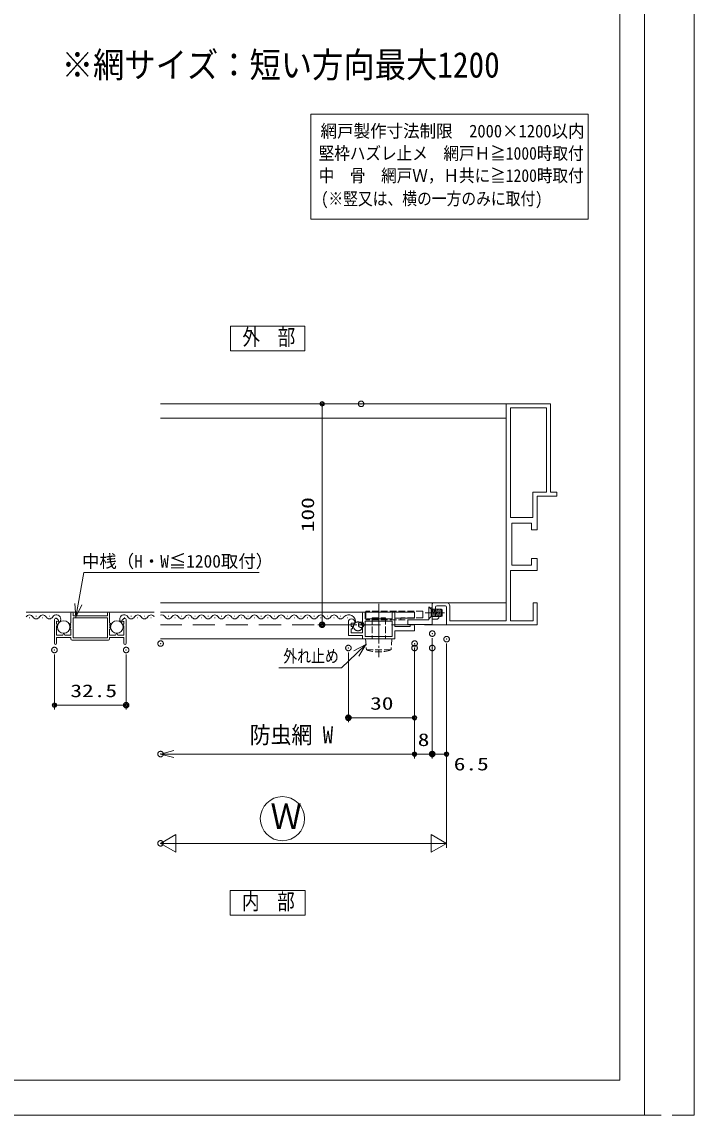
# Model space of a CAD drawing. Units: millimetres, scale not verified. Extents: x -1169 to 0, y -818 to 818.
# Drawn here: x -304.6 to 0, y -818.1 to -323.2 of the extents above; entities that cross this region are included whole.
import ezdxf
from ezdxf.enums import TextEntityAlignment as Align

# ---------------------------------------------------------------- set-up
doc = ezdxf.new("R2010")
doc.units = ezdxf.units.MM
doc.header["$LTSCALE"] = 5
doc.header["$PDMODE"] = 32
doc.header["$PDSIZE"] = 2.5
for name, pattern in [('DASHED2', [3, 2, -1]), ('DASHED3', [4, 3, -1]), ('LONG_CHAIN', [21, 18, -1, 1, -1]), ('LONG_DOUBLE_CHAIN', [21.8, 18, -1, 0.6, -0.6, 0.6, -1])]:
    doc.linetypes.add(name, pattern=pattern)
for name, color, linetype, lineweight in [('0-0_KATAZAI', 7, 'DASHED2', 9), ('0-1_0', 7, 'Continuous', 9), ('0-2__0-0_', 4, 'Continuous', 9), ('0-3_USERZ', 2, 'Continuous', 9), ('0-4_YSS_ZEN', 6, 'Continuous', 9), ('0-5_Defpoints', 7, 'DASHED2', 9), ('0-7_USER1', 4, 'Continuous', 9), ('0-8__0-7_', 7, 'Continuous', 9), ('0-9_SUNPOU', 3, 'Continuous', 9), ('0-C_0-0', 7, 'Continuous', 9)]:
    doc.layers.add(name, color=color, linetype=linetype, lineweight=lineweight)
doc.styles.add('ＭＳ ゴシック', font='')
doc.styles.get('ＭＳ ゴシック').set_extended_font_data('MS Gothic')

# ---------------------------------------------------------------- blocks, each defined once
blk = doc.blocks.new('WAKU-W')
at = {"layer": '0-1_0'}
for p, q in [((22.5, -18.75), (22.5, -17.5)), ((25.34, -18.89), (24.66, -19.61)), ((26.25, -18.5), (30, -18.5)), ((7.5, -42.5), (27.5, -42.5)), ((35, -50), (5, -50)), ((-130, -500), (-129.95, -500)), ((-130, -500), (-129.95, -500))]:
    blk.add_line(p, q, dxfattribs=at)
for points in [[(-130, -500), (-230, -500), (-230, -300), (-245, -300), (-245, -291), (-200, -291), (-200, -215), (-187.5, -215), (-187.5, -230), (-142.5, -230), (-142.5, -134.99), (-187.5, -134.99), (-187.5, -150), (-200, -150), (-200, -122.49), (-140, -122.49), (-140, -9), (-191, -9), (-191, -50), (-200, -50), (-200, 0), (5, 0), (5, -40)], [(-2.5, -42.5), (-2.5, -9), (-130, -9), (-130, -124.99), (-129.95, -124.99)], [(30, -40), (30, -30.5), (27, -27.5), (30, -24.5), (30, -18.5)], [(27.5, -12.5), (37.5, -12.5), (37.5, -47.5)], [(-130, -124.99), (-130, -240), (-129.95, -240)], [(-130, -240), (-130, -500), (-129.95, -500)]]:
    blk.add_lwpolyline(points, dxfattribs=at)
blk.add_lwpolyline([(-140, -491), (-140, -242.5), (-190, -242.5), (-190, -300), (-221, -300), (-221, -491)], close=True, dxfattribs=at)
for centre, radius, start, end in [((27.5, -17.5), 5, 90, 180), ((23.75, -18.75), 1.25, 180, 316.39718), ((26.25, -19.75), 1.25, 90, 136.39718), ((5, -42.5), 7.5, 180, 270), ((7.5, -40), 2.5, 180, 270), ((27.5, -40), 2.5, 270, 0), ((35, -47.5), 2.5, 270, 0)]:
    blk.add_arc(centre, radius, start, end, dxfattribs=at)
blk = doc.blocks.new('GAIBU_W')
at = {"layer": '0-7_USER1'}
blk.add_lwpolyline([(-84, -28), (84, -28), (84, 28), (-84, 28)], close=True, dxfattribs=at)
at = {"layer": '0-7_USER1', "style": 'ＭＳ ゴシック', "width": 0.8}
blk.add_text('外\u3000部', height=36.55, dxfattribs=at).set_placement((-57, -26.03), align=Align.BOTTOM_LEFT)
blk = doc.blocks.new('NAIBU_W')
at = {"layer": '0-7_USER1'}
blk.add_lwpolyline([(-85.14, -28), (85.14, -28), (85.14, 28), (-85.14, 28)], close=True, dxfattribs=at)
at = {"layer": '0-7_USER1', "style": 'ＭＳ ゴシック', "width": 0.8}
blk.add_text('内\u3000部', height=36.55, dxfattribs=at).set_placement((-58.14, -26.03), align=Align.BOTTOM_LEFT)
blk = doc.blocks.new('DOT1')
at = {"layer": '0-1_0'}
blk.add_line((0, 0), (-5, 0), dxfattribs=at)
for radius in [2.5, 1.62]:
    blk.add_circle((0, 0), radius, dxfattribs=at)
blk = doc.blocks.new('Open30_30')
at = {"layer": '0-1_0'}
for q in [(-15, 4.02), (-15, 0), (-15, -4.02)]:
    blk.add_line((0, 0), q, dxfattribs=at)
blk = doc.blocks.new('ALW1')
at = {"layer": '0-1_0'}
blk.add_line((0, 0), (-5, 0), dxfattribs=at)
blk.add_lwpolyline([(-1.732, -1), (0, 0), (-1.732, 1)], close=True, dxfattribs=at)
blk = doc.blocks.new('A$C6E08141E')
at = {"layer": '0-2__0-0_', "color": 7, "linetype": 'LONG_CHAIN'}
blk.add_line((-36.25, 79.17), (-36.25, -41.46), dxfattribs=at)
at = {"layer": '0-2__0-0_', "color": 7, "linetype": 'DASHED3'}
for p, q in [((63.75, 62.5), (63.75, 42.5)), ((63.75, 42.5), (-65.75, 42.5)), ((-51.25, 47.5), (-51.25, 0)), ((13.75, 47.5), (13.75, 42.5)), ((63.75, 47.5), (13.75, 47.5)), ((-66.25, 0), (-64.12, -25.58)), ((-6.25, 0), (-8.38, -25.58)), ((-64.12, -25.58), (-8.38, -25.58))]:
    blk.add_line(p, q, dxfattribs=at)
for points in [[(63.75, 62.5), (-65.75, 62.5), (-65.75, 42.5)], [(-51.25, 47.5), (-21.25, 47.5), (-21.25, 0)]]:
    blk.add_lwpolyline(points, dxfattribs=at)
blk.add_arc((-36.25, 60), 90, 251.96176, 288.03813, dxfattribs=at)
blk = doc.blocks.new('AMI-WAKU')
at = {"layer": '0-2__0-0_', "color": 7}
blk.add_line((-32.5, 38.5), (-32.5, 41.5), dxfattribs=at)
for points in [[(-57.5, 0), (-27.5, 0), (-27.5, 35), (-29, 35), (-29, 35)], [(-37.75, -105), (-37.75, -105), (-7.5, -105), (-7.5, -73), (0, -73), (0, 0), (-17.5, 0), (-17.5, 45), (-29, 45), (-29, 45)], [(-57.5, -6), (-57.5, -6), (-45, -6), (-45, -67), (-57.5, -67), (-57.5, -67)], [(-57.5, -73), (-57.5, -73), (-13.5, -73), (-13.5, -99), (-22.5, -99), (-22.5, -95.5), (-27.5, -95.5), (-27.5, -99), (-35, -99), (-35, -90.5), (-37.75, -90.5), (-37.75, -90.5)]]:
    blk.add_lwpolyline(points, dxfattribs=at)
blk.add_lwpolyline([(-40, -67), (-5, -67), (-5, -6), (-40, -6)], close=True, dxfattribs=at)
for centre, radius, start, end in [((-29, 41.5), 3.5, 90, 180), ((-29, 38.5), 3.5, 180, 270), ((-57.5, -2.5), 2.5, 90, 180), ((-57.5, -3.5), 2.5, 180, 270), ((-57.5, -69.5), 2.5, 90, 180), ((-57.5, -70.5), 2.5, 180, 270), ((-37.75, -97.75), 7.25, 90, 270)]:
    blk.add_arc(centre, radius, start, end, dxfattribs=at)
blk = doc.blocks.new('A$C05D637A9')
at = {"layer": '0-2__0-0_', "linetype": 'LONG_DOUBLE_CHAIN'}
for p, q in [((-7.22, 30.11), (-8.25, 27.61)), ((-8.25, 27.61), (8.25, 27.61)), ((-8.25, 5.25), (-8.25, 27.61)), ((-8.25, 26.05), (0.63, 27.61)), ((-8.25, 22.54), (8.25, 25.46)), ((-7.22, 30.11), (7.25, 30.11)), ((7.25, 30.11), (8.25, 27.61)), ((8.25, 5.25), (8.25, 27.61)), ((-13.5, 0), (13.5, 0)), ((-8.25, 19.05), (8.25, 21.96)), ((-8.25, 15.55), (8.25, 18.46)), ((-8.25, 12.05), (8.25, 14.96)), ((-8.25, 8.55), (8.25, 11.46)), ((-7.08, 5.25), (8.25, 7.96)), ((13.5, 0), (8.25, 5.25))]:
    blk.add_line(p, q, dxfattribs=at)
at = {"layer": '0-2__0-0_', "linetype": 'LONG_CHAIN'}
blk.add_line((0, -8.51), (0, 35.03), dxfattribs=at)
at = {"layer": '0-2__0-0_', "linetype": 'LONG_DOUBLE_CHAIN'}
blk.add_lwpolyline([(8.25, 5.25), (-8.25, 5.25), (-13.5, 0)], dxfattribs=at)
blk = doc.blocks.new('ami-naka')
at = {"layer": '0-C_0-0'}
for p, q in [((-81.25, 7.5), (-81.25, -46.5)), ((-76.25, 7.5), (-76.25, -6)), ((-41.25, 0), (0, 0)), ((41.25, 0), (0, 0)), ((76.25, 7.5), (76.25, -6)), ((81.25, 7.5), (81.25, -46.5)), ((-76.25, -6), (-43.75, -6)), ((-76.25, -11), (-76.25, -31.5)), ((-76.25, -11), (-62.5, -11)), ((-62.5, -11), (-60, -16.5)), ((-60, -16.5), (-57.5, -11)), ((-57.5, -11), (-43.75, -11)), ((-46.25, -26.5), (-43.75, -24)), ((-43.75, -6), (-43.75, -2.5)), ((-43.75, -11), (-43.75, -24)), ((-38.75, -50), (-38.75, -5)), ((-38.75, -5), (0, -5)), ((38.75, -5), (0, -5)), ((38.75, -50), (38.75, -5)), ((43.75, -6), (43.75, -2.5)), ((76.25, -6), (43.75, -6)), ((43.75, -11), (43.75, -24)), ((57.5, -11), (43.75, -11)), ((46.25, -26.5), (43.75, -24)), ((60, -16.5), (57.5, -11)), ((62.5, -11), (60, -16.5)), ((76.25, -11), (62.5, -11)), ((76.25, -11), (76.25, -31.5)), ((-73.75, -34), (-76.25, -31.5)), ((-76.25, -36.5), (-73.75, -34)), ((-76.25, -36.5), (-76.25, -43)), ((-72.75, -41.5), (-76.25, -43)), ((-72.75, -41.5), (-71.25, -41.5)), ((-43.75, -29), (-46.25, -26.5)), ((-46.25, -31.5), (-43.75, -29)), ((-43.75, -34), (-46.25, -31.5)), ((-46.25, -36.5), (-43.75, -34)), ((-43.75, -39), (-46.25, -36.5)), ((-43.75, -39), (-43.75, -60.5)), ((43.75, -29), (46.25, -26.5)), ((46.25, -31.5), (43.75, -29)), ((43.75, -34), (46.25, -31.5)), ((46.25, -36.5), (43.75, -34)), ((43.75, -39), (46.25, -36.5)), ((43.75, -39), (43.75, -60.5)), ((72.75, -41.5), (71.25, -41.5)), ((72.75, -41.5), (76.25, -43)), ((73.75, -34), (76.25, -31.5)), ((76.25, -36.5), (73.75, -34)), ((76.25, -36.5), (76.25, -43)), ((-38.75, -50), (0, -50)), ((-38.75, -60.5), (-38.75, -55)), ((-38.75, -55), (0, -55)), ((38.75, -50), (0, -50)), ((38.75, -55), (0, -55)), ((38.75, -60.5), (38.75, -55))]:
    blk.add_line(p, q, dxfattribs=at)
for centre, radius, start, end in [((-78.75, 7.5), 2.5, 90, 180), ((-78.75, 7.5), 2.5, 0, 90), ((-41.25, -2.5), 2.5, 90, 180), ((41.25, -2.5), 2.5, 0, 90), ((78.75, 7.5), 2.5, 90, 180), ((78.75, 7.5), 2.5, 0, 90), ((-78.75, -46.5), 2.5, 180, 270), ((-78.75, -41.5), 7.5, 270, 0), ((78.75, -41.5), 7.5, 180, 270), ((78.75, -46.5), 2.5, 270, 0), ((-41.25, -60.5), 2.5, 180, 270), ((-41.25, -60.5), 2.5, 270, 0), ((41.25, -60.5), 2.5, 180, 270), ((41.25, -60.5), 2.5, 270, 0)]:
    blk.add_arc(centre, radius, start, end, dxfattribs=at)
blk = doc.blocks.new('_Open30')
at = {"layer": '0-1_0'}
blk.add_line((0, 0), (-5, 0), dxfattribs=at)
blk.add_lwpolyline([(-5, 1.34), (0, 0), (-5, -1.34)], dxfattribs=at)

msp = doc.modelspace()

# ---------------------------------------------------------------- linework, layer by layer
at = {"layer": '0-2__0-0_', "color": 2}
for p, q in [((-126.645, -593.12), (-135.645, -593.12)), ((-150.245, -602.42), (-241.708, -602.42))]:
    msp.add_line(p, q, dxfattribs=at)
at = {"layer": '0-2__0-0_', "color": 7}
msp.add_lwpolyline([(-120.145, -593.92), (-129.645, -593.92), (-129.645, -595.92), (-118.645, -595.92), (-118.645, -588.42), (-120.145, -588.42)], close=True, dxfattribs=at)
at = {"layer": '0-2__0-0_', "color": 2}
msp.add_lwpolyline([(-126.645, -593.12), (-126.645, -590.42), (-126.645, -593.12)], dxfattribs=at)
at = {"layer": '0-2__0-0_', "color": 7, "linetype": 'DASHED3'}
msp.add_circle((-152.291, -596.834), 2, dxfattribs=at)
at = {"layer": '0-3_USERZ', "color": 3}
for p, q in [((-85.145, -496.117), (-241.708, -496.117)), ((-152.883, -496.117), (-170.548, -496.117)), ((-168.548, -498.117), (-168.548, -594.117)), ((-85.145, -502.617), (-241.708, -502.617)), ((-85.145, -586.117), (-241.708, -586.117)), ((-244.562, -590.417), (-302.612, -590.417)), ((-241.708, -590.42), (-126.645, -590.42)), ((-152.883, -596.117), (-170.548, -596.117)), ((-118.645, -602.12), (-118.645, -656.635)), ((-156.645, -608.62), (-156.645, -640.194)), ((-126.645, -606.62), (-126.645, -656.635)), ((-126.645, -606.62), (-126.645, -640.194)), ((-126.645, -608.62), (-126.645, -656.635)), ((-118.645, -608.62), (-118.645, -656.635)), ((-112.145, -604.62), (-112.145, -656.635)), ((-128.645, -638.194), (-154.645, -638.194)), ((-128.645, -654.635), (-239.708, -654.635)), ((-124.645, -654.635), (-120.645, -654.635)), ((-114.145, -654.635), (-116.645, -654.635))]:
    msp.add_line(p, q, dxfattribs=at)
at = {"layer": '0-3_USERZ'}
for p, q in [((-301.003, -592.92), (-301.203, -592.92)), ((-298.003, -592.16), (-298.203, -592.16)), ((-295.003, -592.92), (-295.203, -592.92)), ((-292.003, -592.16), (-292.203, -592.16)), ((-289.003, -592.92), (-289.203, -592.92)), ((-258.152, -592.92), (-257.952, -592.92)), ((-255.152, -592.16), (-254.952, -592.16)), ((-252.152, -592.92), (-251.952, -592.92)), ((-249.152, -592.16), (-248.952, -592.16)), ((-246.152, -592.92), (-245.952, -592.92)), ((-238.245, -592.16), (-238.045, -592.16)), ((-235.245, -592.92), (-235.045, -592.92)), ((-232.245, -592.16), (-232.045, -592.16)), ((-229.245, -592.92), (-229.045, -592.92)), ((-226.245, -592.16), (-226.045, -592.16)), ((-223.245, -592.92), (-223.045, -592.92)), ((-220.245, -592.16), (-220.045, -592.16)), ((-217.245, -592.92), (-217.045, -592.92)), ((-214.245, -592.16), (-214.045, -592.16)), ((-211.245, -592.92), (-211.045, -592.92)), ((-208.245, -592.16), (-208.045, -592.16)), ((-205.245, -592.92), (-205.045, -592.92)), ((-202.245, -592.16), (-202.045, -592.16)), ((-199.245, -592.92), (-199.045, -592.92)), ((-196.245, -592.16), (-196.045, -592.16)), ((-193.245, -592.92), (-193.045, -592.92)), ((-190.245, -592.16), (-190.045, -592.16)), ((-187.245, -592.92), (-187.045, -592.92)), ((-184.245, -592.16), (-184.045, -592.16)), ((-181.245, -592.92), (-181.045, -592.92)), ((-178.245, -592.16), (-178.045, -592.16)), ((-175.245, -592.92), (-175.045, -592.92)), ((-172.245, -592.16), (-172.045, -592.16)), ((-169.245, -592.92), (-169.045, -592.92)), ((-166.245, -592.16), (-166.045, -592.16)), ((-163.245, -592.92), (-163.045, -592.92)), ((-160.245, -592.16), (-160.045, -592.16)), ((-157.245, -592.92), (-157.045, -592.92)), ((-288.337, -596.92), (-288.537, -596.92)), ((-258.337, -596.92), (-258.537, -596.92))]:
    msp.add_line(p, q, dxfattribs=at)
at = {"layer": '0-3_USERZ', "color": 3, "linetype": 'DASHED2'}
msp.add_line((-112.145, -596.117), (-241.708, -596.117), dxfattribs=at)
at = {"layer": '0-3_USERZ', "color": 7}
msp.add_lwpolyline([(-584.5, -802.288), (-33.74, -802.288), (-33.74, -285.763), (-584.5, -285.763)], close=True, dxfattribs=at)
at = {"layer": '0-3_USERZ', "color": 3}
for points in [[(-197.042, -572.429), (-276.542, -572.429), (-279.048, -586.806)], [(-188.105, -615.633), (-159.753, -615.633), (-153.005, -609.138)]]:
    msp.add_lwpolyline(points, dxfattribs=at)
at = {"layer": '0-3_USERZ'}
for centre, radius, start, end in [((-301.103, -593.378), 1.718, 29.20254, 150.79746), ((-298.103, -591.701), 1.718, 209.20254, 330.79746), ((-295.103, -593.378), 1.718, 29.20254, 150.79746), ((-292.103, -591.701), 1.718, 209.20254, 330.79746), ((-288.943, -593.65), 1.997, 311.98663, 146.21258), ((-258.211, -593.65), 1.997, 33.78742, 228.01337), ((-255.052, -591.701), 1.718, 209.20254, 330.79746), ((-252.052, -593.378), 1.718, 29.20254, 150.79746), ((-249.052, -591.701), 1.718, 209.20254, 330.79746), ((-246.052, -593.378), 1.718, 29.20254, 150.79746), ((-241.145, -593.378), 1.718, 29.20254, 109.14553), ((-238.145, -591.701), 1.718, 209.20254, 330.79746), ((-235.145, -593.378), 1.718, 29.20254, 150.79746), ((-232.145, -591.701), 1.718, 209.20254, 330.79746), ((-229.145, -593.378), 1.718, 29.20254, 150.79746), ((-226.145, -591.701), 1.718, 209.20254, 330.79746), ((-223.145, -593.378), 1.718, 29.20254, 150.79746), ((-220.145, -591.701), 1.718, 209.20254, 330.79746), ((-217.145, -593.378), 1.718, 29.20254, 150.79746), ((-214.145, -591.701), 1.718, 209.20254, 330.79746), ((-211.145, -593.378), 1.718, 29.20254, 150.79746), ((-208.145, -591.701), 1.718, 209.20254, 330.79746), ((-205.145, -593.378), 1.718, 29.20254, 150.79746), ((-202.145, -591.701), 1.718, 209.20254, 330.79746), ((-199.145, -593.378), 1.718, 29.20254, 150.79746), ((-196.145, -591.701), 1.718, 209.20254, 330.79746), ((-193.145, -593.378), 1.718, 29.20254, 150.79746), ((-190.145, -591.701), 1.718, 209.20254, 330.79746), ((-187.145, -593.378), 1.718, 29.20254, 150.79746), ((-184.145, -591.701), 1.718, 209.20254, 330.79746), ((-181.145, -593.378), 1.718, 29.20254, 150.79746), ((-178.145, -591.701), 1.718, 209.20254, 330.79746), ((-175.145, -593.378), 1.718, 29.20254, 150.79746), ((-172.145, -591.701), 1.718, 209.20254, 330.79746), ((-169.145, -593.378), 1.718, 29.20254, 150.79746), ((-166.145, -591.701), 1.718, 209.20254, 330.79746), ((-163.145, -593.378), 1.718, 29.20254, 150.79746), ((-160.145, -591.701), 1.718, 209.20254, 330.79746), ((-156.442, -594.576), 2.999, 346.84933, 137.25293)]:
    msp.add_arc(centre, radius, start, end, dxfattribs=at)
at = {"layer": '0-4_YSS_ZEN'}
for p, q in [((-112.145, -604.62), (-112.145, -697.069)), ((-132.145, -695.069), (-221.708, -695.069))]:
    msp.add_line(p, q, dxfattribs=at)
at = {"layer": '0-5_Defpoints', "color": 1}
msp.add_line((0, -818.1), (0, 818.1), dxfattribs=at)
msp.add_lwpolyline([(0, -818.1), (-1169, -818.1), (-1169, 818.1), (0, 818.1)], close=True, dxfattribs=at)
at = {"layer": '0-5_Defpoints', "color": 1, "linetype": 'Continuous'}
msp.add_lwpolyline([(-22.5, -818.1), (-22.5, 763.1), (-1146.5, 763.1), (-1146.5, -818.1)], close=True, dxfattribs=at)
at = {"layer": '0-5_Defpoints'}
for p in [(-150.883, -496.117), (-168.548, -596.117), (-150.883, -596.117), (-241.708, -604.62), (-126.645, -604.62), (-118.645, -600.12), (-112.145, -602.62), (-112.145, -602.62), (-289.827, -607.536), (-257.327, -607.536), (-156.645, -606.62), (-126.645, -606.62), (-118.645, -606.62), (-257.327, -632.494), (-156.645, -638.194), (-241.708, -654.635), (-118.645, -654.635), (-241.708, -695.069)]:
    msp.add_point(p, dxfattribs=at)
at = {"layer": '0-8__0-7_'}
msp.add_circle((-186.532, -683.889), 10, dxfattribs=at)
at = {"layer": '0-9_SUNPOU'}
for p, q in [((-289.827, -609.536), (-289.827, -634.494)), ((-257.327, -609.536), (-257.327, -634.494)), ((-287.827, -632.494), (-259.327, -632.494))]:
    msp.add_line(p, q, dxfattribs=at)
msp.add_lwpolyline([(-173.618, -412.515), (-48.028, -412.515), (-48.028, -364.903), (-173.618, -364.903)], close=True, dxfattribs=at)
at = {"layer": '0-C_0-0', "color": 2}
for centre in [(-285.618, -597.122), (-261.536, -597.122)]:
    msp.add_circle(centre, 2.812, dxfattribs=at)

# ---------------------------------------------------------------- block references
at = {"layer": '0-0_KATAZAI', "xscale": 0.2, "yscale": 0.2, "rotation": 180}
msp.add_blockref('WAKU-W', (-111.145, -596.117), dxfattribs=at)
at = {"layer": '0-3_USERZ'}
for name, p, xscale, yscale, rotation in [('DOT1', (-168.548, -496.117), 0.4, 0.4, 90), ('_Open30', (-280.078, -592.717), 1.2, 1.2, 260.11277), ('A$C05D637A9', (-120.145, -590.753), 0.2, 0.2, 270), ('AMI-WAKU', (-135.645, -602.42), 0.2, 0.2, 270), ('DOT1', (-168.548, -596.117), 0.4, 0.4, 270), ('_Open30', (-148.682, -604.978), 1.2, 1.2, 43.90336), ('DOT1', (-156.645, -638.194), 0.4, 0.4, 180), ('Open30_30', (-241.708, -654.635), 0.4, 0.4, 180), ('DOT1', (-126.645, -654.635), 0.4, 0.4, 180), ('DOT1', (-118.645, -654.635), 0.4, 0.4, 180)]:
    msp.add_blockref(name, p, dxfattribs=dict(at, xscale=xscale, yscale=yscale, rotation=rotation))
for name, p, xscale, yscale in [('A$C6E08141E', (-135.645, -602.42), 0.2, 0.2), ('DOT1', (-126.645, -638.194), 0.4, 0.4), ('DOT1', (-126.645, -654.635), 0.4, 0.4), ('DOT1', (-118.645, -654.635), 0.4, 0.4), ('DOT1', (-112.145, -654.635), 0.4, 0.4)]:
    msp.add_blockref(name, p, dxfattribs=dict(at, xscale=xscale, yscale=yscale))
at = {"layer": '0-4_YSS_ZEN', "xscale": 4, "yscale": 4, "rotation": 180}
msp.add_blockref('ALW1', (-241.708, -695.069), dxfattribs=at)
at = {"layer": '0-4_YSS_ZEN', "xscale": 4, "yscale": 4}
msp.add_blockref('ALW1', (-112.145, -695.069), dxfattribs=at)
at = {"layer": '0-7_USER1', "xscale": 0.2, "yscale": 0.2}
for name, p in [('GAIBU_W', (-193.241, -466.546)), ('NAIBU_W', (-193.241, -722.044))]:
    msp.add_blockref(name, p, dxfattribs=at)
at = {"layer": '0-9_SUNPOU', "rotation": 180}
for name, p, xscale, yscale in [('ami-naka', (-273.577, -603.017), -0.2, 0.2), ('DOT1', (-289.827, -632.494), 0.4, 0.4)]:
    msp.add_blockref(name, p, dxfattribs=dict(at, xscale=xscale, yscale=yscale))
at = {"layer": '0-9_SUNPOU', "xscale": 0.4, "yscale": 0.4}
msp.add_blockref('DOT1', (-257.327, -632.494), dxfattribs=at)

# ---------------------------------------------------------------- texts
at = {"layer": '0-3_USERZ', "color": 7, "style": 'ＭＳ ゴシック', "width": 0.9}
msp.add_text('※網サイズ：短い方向最大1200', height=11.55, dxfattribs=at).set_placement((-286.497, -351.865), align=Align.BOTTOM_LEFT)
at = {"layer": '0-3_USERZ', "color": 3, "style": 'ＭＳ ゴシック', "width": 1.35}
msp.add_text('100', height=5.755, rotation=90, dxfattribs=at).set_placement((-170.438, -554.217), align=Align.BOTTOM_LEFT)
at = {"layer": '0-3_USERZ', "color": 3, "style": 'ＭＳ ゴシック'}
for s, height, width, p in [('30', 5.755, 1.35, (-146.788, -636.304)), ('防虫網 W', 7.698, 0.9, (-201.319, -652.116)), ('8', 5.755, 1.35, (-125.216, -652.746)), ('6.5', 5.755, 1.35, (-108.91, -663.761))]:
    msp.add_text(s, height=height, dxfattribs=dict(at, width=width)).set_placement(p, align=Align.BOTTOM_LEFT)
at = {"layer": '0-7_USER1', "color": 3, "style": 'ＭＳ ゴシック'}
for s, height, width, p in [('網戸製作寸法制限\u30002000×1200以内', 5.773, 0.95, (-169.255, -377.225)), ('堅枠ハズレ止メ\u3000網戸Ｈ≧1000時取付', 5.755, 0.9, (-170.094, -387.293)), ('中\u3000骨\u3000網戸Ｗ，Ｈ共に≧1200時取付', 5.755, 0.9, (-170.094, -397.361)), ('(※竪又は、横の一方のみに取付)', 5.773, 0.85, (-169.035, -407.811)), ('外れ止め', 5.773, 0.8, (-186.151, -614.899))]:
    msp.add_text(s, height=height, dxfattribs=dict(at, width=width)).set_placement(p, align=Align.BOTTOM_LEFT)
msp.add_text('中桟（H・W≦1200取付）', height=5.773, dxfattribs=at).set_placement((-277.308, -571.978), align=Align.BOTTOM_LEFT)
at = {"layer": '0-8__0-7_', "style": 'ＭＳ ゴシック', "width": 0.9}
msp.add_text('Ｗ', height=11.55, dxfattribs=at).set_placement((-191.94, -692.063), align=Align.BOTTOM_LEFT)
at = {"layer": '0-9_SUNPOU', "style": 'ＭＳ ゴシック', "width": 1.35}
msp.add_text('32.5', height=5.755, dxfattribs=at).set_placement((-282.577, -630.604), align=Align.BOTTOM_LEFT)

doc.saveas('drawing.dxf')
